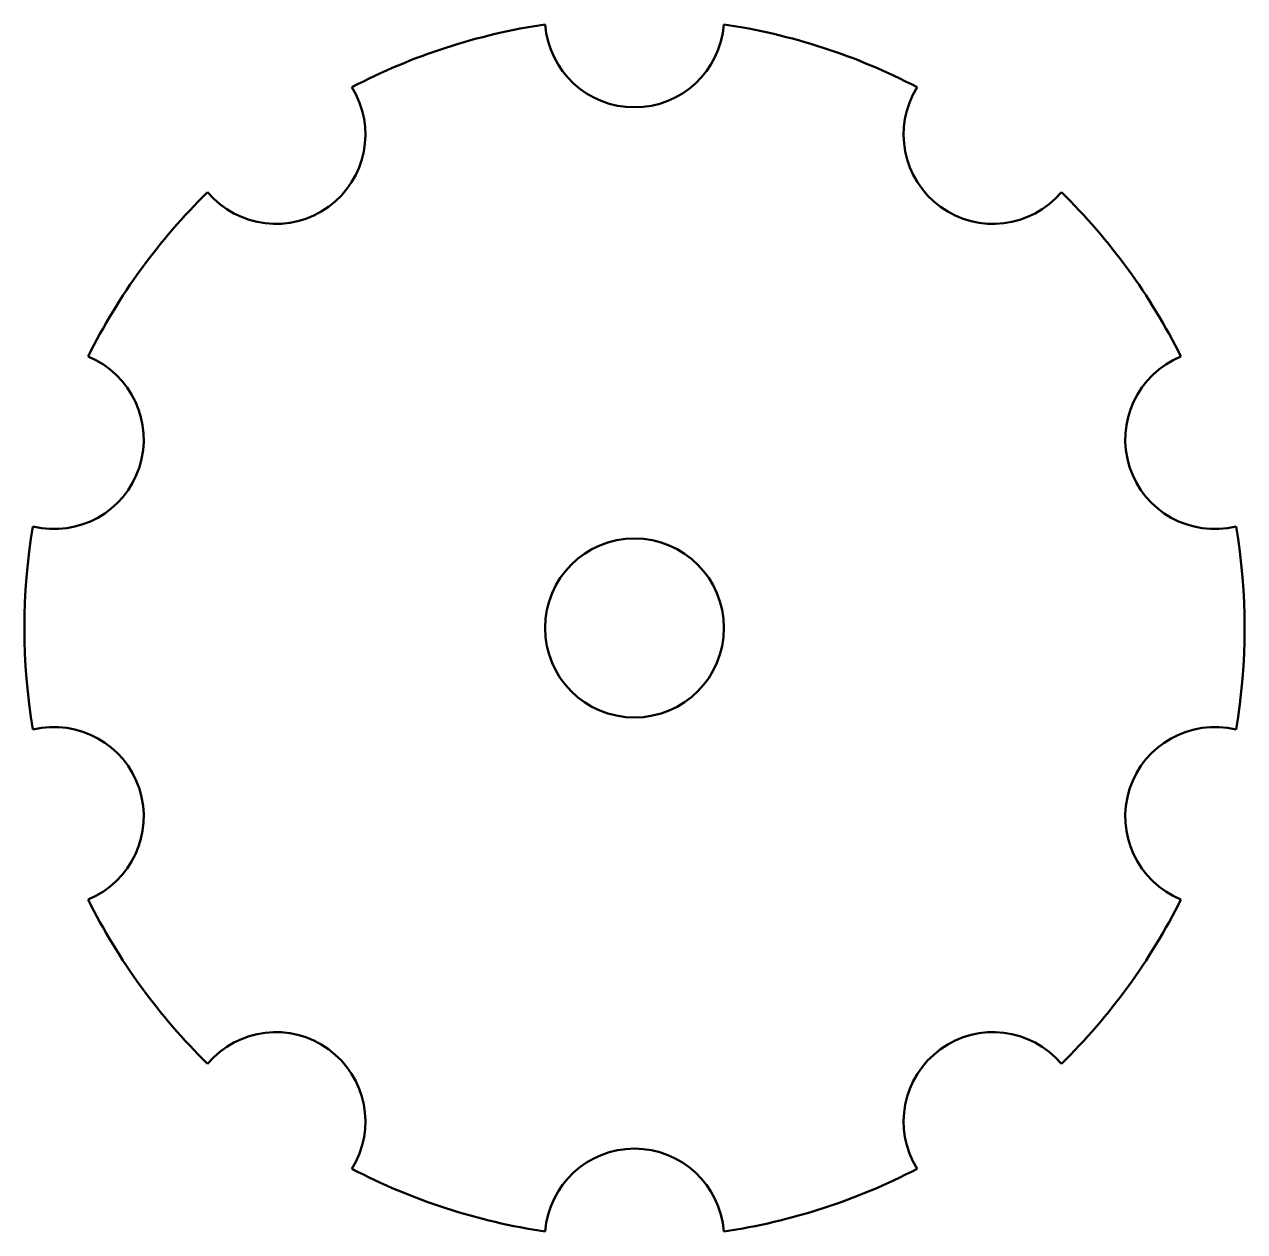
# Model space of a CAD drawing. Header units: millimetres. Extents: x 6 to 156, y 267 to 416.
import ezdxf

# ---------------------------------------------------------------- set-up
doc = ezdxf.new("R2010")
doc.units = ezdxf.units.MM
doc.layers.add('Visible (ISO)', color=7, linetype='Continuous', lineweight=50)

msp = doc.modelspace()

# ---------------------------------------------------------------- linework, layer by layer
at = {"layer": 'Visible (ISO)'}
msp.add_circle((80.78, 341.46), 11, dxfattribs=at)
for centre, radius, start, end in [((80.78, 341.46), 75, 98.4109, 117.5891), ((80.78, 416.46), 11, 184.2055, 355.7945), ((80.78, 341.46), 75, 62.4109, 81.5891), ((36.7, 402.13), 11, 220.2055, 31.7945), ((124.86, 402.13), 11, 148.2055, 319.7945), ((80.78, 341.46), 75, 134.4109, 153.5891), ((80.78, 341.46), 75, 26.4109, 45.5891), ((9.45, 364.63), 11, 256.2055, 67.7945), ((152.11, 364.63), 11, 112.2055, 283.7945), ((80.78, 341.46), 75, 170.4109, 189.5891), ((80.78, 341.46), 75, 350.4109, 9.5891), ((9.45, 318.28), 11, 292.2055, 103.7945), ((152.11, 318.28), 11, 76.2055, 247.7945), ((80.78, 341.46), 75, 206.4109, 225.5891), ((80.78, 341.46), 75, 314.4109, 333.5891), ((36.7, 280.78), 11, 328.2055, 139.7945), ((124.86, 280.78), 11, 40.2055, 211.7945), ((80.78, 266.46), 11, 4.2055, 175.7945), ((80.78, 341.46), 75, 242.4109, 261.5891), ((80.78, 341.46), 75, 278.4109, 297.5891)]:
    msp.add_arc(centre, radius, start, end, dxfattribs=at)

doc.saveas('drawing.dxf')
